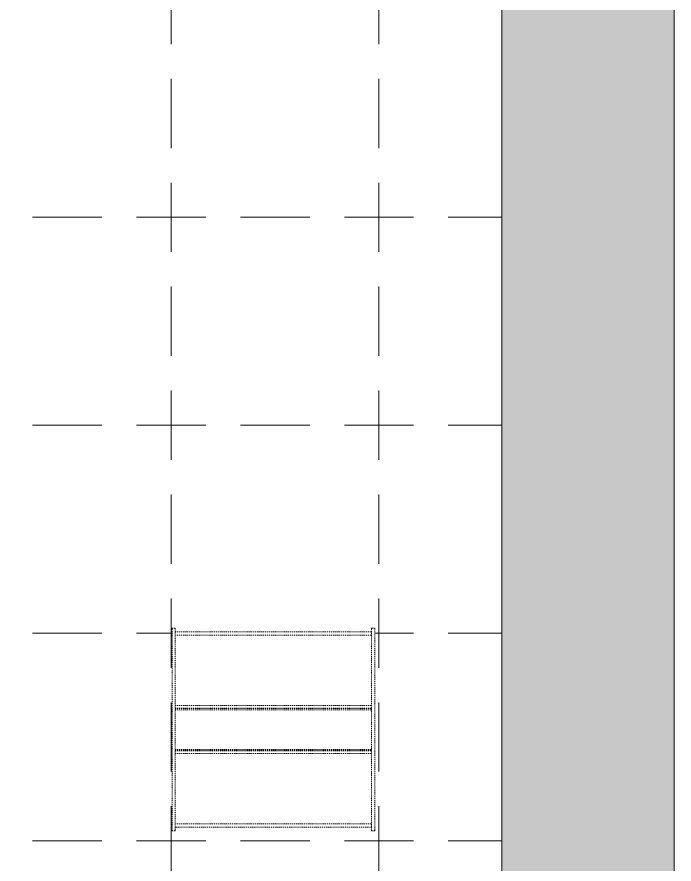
# Model space of a CAD drawing. Header units: inches. Extents: x 741 to 3125, y 9 to 2134.
# Drawn here: x 2723.7 to 2799.6, y 1624.5 to 1722.3 of the extents above; entities that cross this region are included whole.
import ezdxf

# ---------------------------------------------------------------- set-up
doc = ezdxf.new("R2010")
doc.units = ezdxf.units.IN
doc.header["$MEASUREMENT"] = 0
doc.linetypes.add('Demolished', pattern=[0.1875, 0.125, -0.0625])
for name, color, linetype, lineweight in [('A-CLNG-PATT', 13, 'Demolished', 9), ('A-WALL', 113, 'Continuous', 13), ('A-WALL-PATT', 111, 'Continuous', 13), ('E-LITE-EQPM', 33, 'Demolished', 9)]:
    doc.layers.add(name, color=color, linetype=linetype, lineweight=lineweight)

# ---------------------------------------------------------------- blocks, each defined once
blk = doc.blocks.new('L-Recessed-Axis-Day-Acrylic - 2 x 2-V19-Level XX  RCP DEMO')
at = {"layer": 'E-LITE-EQPM', "color": 7}
for p, q in [((-11.699, 11.699), (-11.339, 11.699)), ((-11.699, 11.639), (-11.699, 11.699)), ((-11.699, 11.699), (-11.699, 11.639)), ((-11.699, 11.639), (-11.699, -11.639)), ((-11.339, 11.639), (-11.339, 11.699)), ((-11.339, 11.699), (-11.339, 11.639)), ((-11.339, -11.639), (-11.339, 11.639)), ((-11.339, 11.279), (11.339, 11.279)), ((-11.339, 10.882), (11.339, 10.882)), ((11.339, 11.699), (11.699, 11.699)), ((11.339, 11.639), (11.339, 11.699)), ((11.339, 11.699), (11.339, 11.639)), ((11.339, 11.639), (11.339, -11.639)), ((11.699, 11.639), (11.699, 11.699)), ((11.699, 11.699), (11.699, 11.639)), ((11.699, -11.639), (11.699, 11.639)), ((-11.339, 2.759), (11.339, 2.759)), ((-11.339, 2.474), (11.339, 2.474)), ((-11.339, 2.428), (11.339, 2.428)), ((-11.339, 2.288), (11.339, 2.288)), ((-11.339, -2.288), (11.339, -2.288)), ((-11.339, -2.428), (11.339, -2.428)), ((-11.339, -2.474), (11.339, -2.474)), ((-11.339, -2.759), (11.339, -2.759)), ((-11.699, -11.639), (-11.699, -11.699)), ((-11.699, -11.699), (-11.699, -11.639)), ((-11.339, -11.699), (-11.699, -11.699)), ((-11.339, -10.882), (11.339, -10.882)), ((11.339, -11.279), (-11.339, -11.279)), ((-11.339, -11.639), (-11.339, -11.699)), ((-11.339, -11.699), (-11.339, -11.639)), ((11.339, -11.639), (11.339, -11.699)), ((11.339, -11.699), (11.339, -11.639)), ((11.699, -11.699), (11.339, -11.699)), ((11.699, -11.639), (11.699, -11.699)), ((11.699, -11.699), (11.699, -11.639))]:
    blk.add_line(p, q, dxfattribs=at)

msp = doc.modelspace()

# ---------------------------------------------------------------- hatches: boundary and pattern name
at = {"layer": 'A-CLNG-PATT', "lineweight": 13}
h = msp.add_hatch(dxfattribs=at)
h.set_pattern_fill('FP_14', color=10, style=0, pattern_type=2)
h.set_pattern_definition([(270, (2717.501, 1675.132), (-24, -24), [4, -4, 8, -4, -4]), (270, (2717.501, 1675.132), (-24, -24), [-20, 4, 0]), (180, (2717.501, 1675.132), (-24, 24), [4, -4, 8, -4, -4]), (180, (2717.501, 1675.132), (-24, 24), [-20, 4, 0])])
h.paths.add_polyline_path([(2655.283, 1592.848), (2763.408, 1592.848), (2763.408, 1610.917), (2779.72, 1610.917), (2779.72, 1757.417), (2655.283, 1757.417), (2655.283, 1634.598), (2656.033, 1634.598), (2656.033, 1598.348), (2692.033, 1598.348), (2692.033, 1596.973), (2656.033, 1596.973), (2656.033, 1595.348), (2655.283, 1595.348), (2655.283, 1593.197)], flags=0)
h.paths.add_polyline_path([(2741.633, 1628.372), (2741.633, 1651.651), (2741.993, 1651.651), (2741.993, 1651.29), (2764.671, 1651.29), (2764.671, 1651.651), (2765.031, 1651.651), (2765.031, 1628.372), (2764.671, 1628.372), (2764.671, 1628.733), (2741.993, 1628.733), (2741.993, 1628.372)], flags=0)
h.paths.add_polyline_path([(2669.633, 1628.372), (2669.633, 1651.651), (2669.993, 1651.651), (2669.993, 1651.29), (2692.671, 1651.29), (2692.671, 1651.651), (2693.031, 1651.651), (2693.031, 1628.372), (2692.671, 1628.372), (2692.671, 1628.733), (2669.993, 1628.733), (2669.993, 1628.372)], flags=0)
h.paths.add_polyline_path([(2741.993, 1637.253), (2764.671, 1637.253), (2764.671, 1637.537), (2741.993, 1637.537)], flags=0)
h.paths.add_polyline_path([(2692.443, 1637.253), (2692.671, 1637.253), (2692.671, 1637.537), (2669.993, 1637.537), (2669.993, 1637.253)], flags=0)
h.paths.add_polyline_path([(2764.671, 1642.485), (2764.671, 1642.77), (2741.993, 1642.77), (2741.993, 1642.485)], flags=0)
h.paths.add_polyline_path([(2692.671, 1642.485), (2692.671, 1642.77), (2669.993, 1642.77), (2669.993, 1642.485), (2692.443, 1642.485)], flags=0)
h.paths.add_polyline_path([(2741.993, 1724.372), (2741.633, 1724.372), (2741.633, 1747.651), (2741.993, 1747.651), (2741.993, 1747.29), (2764.671, 1747.29), (2764.671, 1747.651), (2765.031, 1747.651), (2765.031, 1724.372), (2764.671, 1724.372), (2764.671, 1724.733), (2741.993, 1724.733)], flags=0)
h.paths.add_polyline_path([(2692.671, 1724.372), (2692.671, 1724.733), (2669.993, 1724.733), (2669.993, 1724.372), (2669.633, 1724.372), (2669.633, 1747.651), (2669.993, 1747.651), (2669.993, 1747.29), (2692.671, 1747.29), (2692.671, 1747.651), (2693.031, 1747.651), (2693.031, 1724.372)], flags=0)
h.paths.add_polyline_path([(2764.671, 1733.253), (2764.671, 1733.537), (2741.993, 1733.537), (2741.993, 1733.253), (2753.287, 1733.253)], flags=0)
h.paths.add_polyline_path([(2669.993, 1733.253), (2692.671, 1733.253), (2692.671, 1733.537), (2669.993, 1733.537)], flags=0)
h.paths.add_polyline_path([(2764.671, 1738.485), (2764.671, 1738.77), (2741.993, 1738.77), (2741.993, 1738.485), (2753.287, 1738.485)], flags=0)
h.paths.add_polyline_path([(2669.993, 1738.485), (2692.671, 1738.485), (2692.671, 1738.77), (2669.993, 1738.77)], flags=0)
at = {"layer": 'A-WALL-PATT', "lineweight": 9}
msp.add_hatch(color=7, dxfattribs=at).paths.add_polyline_path([(2789.412, 1082.48), (2799.595, 1082.48), (2799.595, 2095.917), (2779.72, 2095.917), (2779.72, 1082.48)], flags=0)

# ---------------------------------------------------------------- linework, layer by layer
at = {"layer": 'A-WALL', "color": 8, "lineweight": 20}
for p, q in [((2799.595, 2095.917), (2799.595, 1102.999)), ((2779.72, 1610.917), (2779.72, 1757.417))]:
    msp.add_line(p, q, dxfattribs=at)

# ---------------------------------------------------------------- block references
at = {"layer": 'E-LITE-EQPM', "color": 7}
msp.add_blockref('L-Recessed-Axis-Day-Acrylic - 2 x 2-V19-Level XX  RCP DEMO', (2753.332, 1640.011), dxfattribs=at)

doc.saveas('drawing.dxf')
